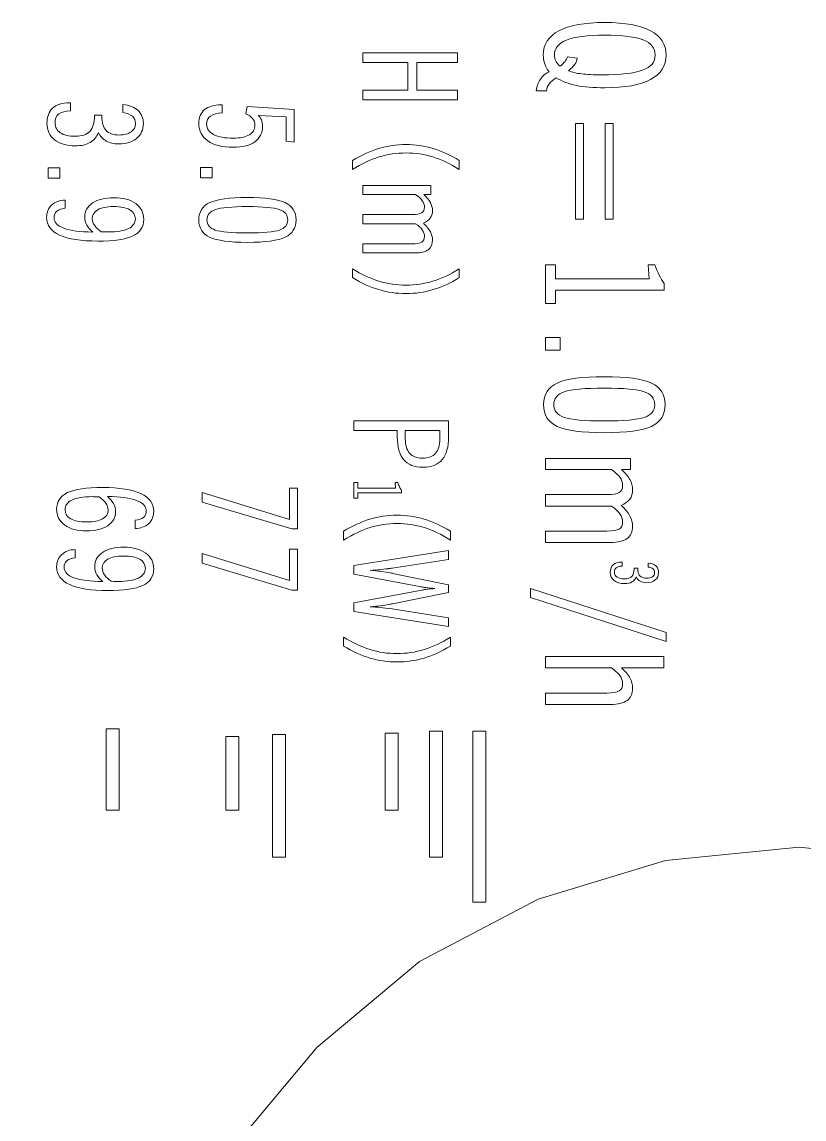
# Model space of a CAD drawing. Header units: millimetres. Extents: x 206 to 1899, y -454 to 296.
# Drawn here: x 627.106 to 627.966, y -390.034 to -388.828 of the extents above; entities that cross this region are included whole.
import ezdxf

# ---------------------------------------------------------------- set-up
doc = ezdxf.new("R2010")
doc.units = ezdxf.units.MM
doc.layers.add('细实线', color=7, linetype='Continuous', lineweight=15)

msp = doc.modelspace()

# ---------------------------------------------------------------- linework, layer by layer
at = {"layer": '细实线', "linetype": 'Continuous', "lineweight": 9}
for p, q in [((627.4806, -388.8617), (627.4806, -388.8724)), ((627.5846, -388.8617), (627.4806, -388.8617)), ((627.5846, -388.8724), (627.5846, -388.8617)), ((627.4806, -388.8724), (627.53, -388.8724)), ((627.53, -388.8724), (627.53, -388.9026)), ((627.54, -388.9026), (627.54, -388.8724)), ((627.54, -388.8724), (627.5846, -388.8724)), ((627.7055, -388.8659), (627.7161, -388.8676)), ((627.4806, -388.9026), (627.4806, -388.9132)), ((627.53, -388.9026), (627.4806, -388.9026)), ((627.5846, -388.9026), (627.54, -388.9026)), ((627.5846, -388.9132), (627.5846, -388.9026)), ((627.671, -388.9034), (627.6825, -388.9034)), ((627.1592, -388.9166), (627.1579, -388.9166)), ((627.1592, -388.9255), (627.1592, -388.9166)), ((627.2166, -388.9186), (627.2166, -388.9273)), ((627.3258, -388.9188), (627.3245, -388.9188)), ((627.3258, -388.9277), (627.3258, -388.9188)), ((627.3518, -388.9286), (627.3533, -388.9207)), ((627.3533, -388.9207), (627.4052, -388.9241)), ((627.4052, -388.9599), (627.4052, -388.9241)), ((627.4806, -388.9132), (627.5846, -388.9132)), ((627.1854, -388.9301), (627.1854, -388.9311)), ((627.1936, -388.9301), (627.1854, -388.9301)), ((627.1936, -388.9315), (627.1936, -388.9301)), ((627.3961, -388.932), (627.3656, -388.9304)), ((627.3961, -388.932), (627.3961, -388.9592)), ((627.7143, -388.9393), (627.7143, -389.0445)), ((627.723, -388.9393), (627.7143, -388.9393)), ((627.723, -389.0445), (627.723, -388.9393)), ((627.7471, -388.9393), (627.7471, -389.0445)), ((627.7557, -388.9393), (627.7471, -388.9393)), ((627.7557, -389.0445), (627.7557, -388.9393)), ((627.3961, -388.9589), (627.4052, -388.9599)), ((627.4692, -388.9801), (627.4692, -388.9898)), ((627.5866, -388.9898), (627.5866, -388.9801)), ((627.1346, -388.9881), (627.1346, -388.9994)), ((627.1474, -388.9881), (627.1346, -388.9881)), ((627.1474, -388.9994), (627.1474, -388.9881)), ((627.3019, -388.9877), (627.3019, -388.9991)), ((627.3147, -388.9877), (627.3019, -388.9877)), ((627.3147, -388.9991), (627.3147, -388.9877)), ((627.1346, -388.9994), (627.1474, -388.9994)), ((627.3019, -388.9991), (627.3147, -388.9991)), ((627.4806, -389.0076), (627.4806, -389.0175)), ((627.5552, -389.0076), (627.4806, -389.0076)), ((627.5552, -389.0175), (627.5552, -389.0076)), ((627.4806, -389.0175), (627.5385, -389.0175)), ((627.5474, -389.0175), (627.5552, -389.0175)), ((627.1533, -389.0325), (627.1533, -389.0235)), ((627.4806, -389.0395), (627.4806, -389.0495)), ((627.5345, -389.0395), (627.4806, -389.0395)), ((627.7143, -389.0445), (627.723, -389.0445)), ((627.7471, -389.0445), (627.7557, -389.0445)), ((627.4806, -389.0495), (627.5385, -389.0495)), ((627.4806, -389.0716), (627.4806, -389.0816)), ((627.5345, -389.0716), (627.4806, -389.0716)), ((627.4806, -389.0816), (627.5378, -389.0816)), ((627.4692, -389.099), (627.4692, -389.1088)), ((627.5866, -389.1088), (627.5866, -389.099)), ((627.6814, -389.0946), (627.6814, -389.1372)), ((627.6922, -389.0946), (627.6814, -389.0946)), ((627.6922, -389.11), (627.6922, -389.0946)), ((627.7943, -389.0946), (627.7953, -389.11)), ((627.8017, -389.0946), (627.7943, -389.0946)), ((627.7953, -389.11), (627.6922, -389.11)), ((627.8118, -389.1224), (627.8118, -389.1152)), ((627.6922, -389.1372), (627.6922, -389.1224)), ((627.6922, -389.1224), (627.8118, -389.1224)), ((627.6814, -389.1372), (627.6922, -389.1372)), ((627.6814, -389.1745), (627.6814, -389.1887)), ((627.6974, -389.1745), (627.6814, -389.1745)), ((627.6974, -389.1887), (627.6974, -389.1745)), ((627.6814, -389.1887), (627.6974, -389.1887)), ((627.4708, -389.2663), (627.4708, -389.277)), ((627.5748, -389.2663), (627.4708, -389.2663)), ((627.5748, -389.2837), (627.5748, -389.2663)), ((627.4708, -389.277), (627.5184, -389.277)), ((627.5184, -389.277), (627.5184, -389.2837)), ((627.5272, -389.286), (627.5272, -389.277)), ((627.5272, -389.277), (627.5652, -389.277)), ((627.5652, -389.277), (627.5652, -389.286)), ((627.6814, -389.3075), (627.6814, -389.3199)), ((627.7747, -389.3075), (627.6814, -389.3075)), ((627.7747, -389.3199), (627.7747, -389.3075)), ((627.6814, -389.3199), (627.7538, -389.3199)), ((627.765, -389.3199), (627.7747, -389.3199)), ((627.4708, -389.3342), (627.4708, -389.3512)), ((627.4751, -389.3342), (627.4708, -389.3342)), ((627.4751, -389.3404), (627.4751, -389.3342)), ((627.516, -389.3342), (627.5164, -389.3404)), ((627.5189, -389.3342), (627.516, -389.3342)), ((627.3038, -389.3451), (627.3038, -389.3555)), ((627.3038, -389.3451), (627.3999, -389.3746)), ((627.3999, -389.3402), (627.3999, -389.3746)), ((627.4088, -389.3402), (627.3999, -389.3402)), ((627.4088, -389.3851), (627.4088, -389.3402)), ((627.5164, -389.3404), (627.4751, -389.3404)), ((627.4751, -389.3512), (627.4751, -389.3453)), ((627.4751, -389.3453), (627.5229, -389.3453)), ((627.5229, -389.3453), (627.5229, -389.3425)), ((627.4024, -389.3851), (627.3038, -389.3555)), ((627.4708, -389.3512), (627.4751, -389.3512)), ((627.6814, -389.3474), (627.6814, -389.36)), ((627.7488, -389.3474), (627.6814, -389.3474)), ((627.6814, -389.36), (627.7538, -389.36)), ((627.2302, -389.3756), (627.2302, -389.3847)), ((627.4024, -389.3851), (627.4088, -389.3851)), ((627.4594, -389.3876), (627.4594, -389.3973)), ((627.5768, -389.3973), (627.5768, -389.3876)), ((627.6814, -389.3875), (627.6814, -389.4)), ((627.7488, -389.3875), (627.6814, -389.3875)), ((627.6814, -389.4), (627.7529, -389.4)), ((627.1643, -389.4168), (627.1643, -389.4078)), ((627.3038, -389.4122), (627.3038, -389.4226)), ((627.3038, -389.4122), (627.3999, -389.4418)), ((627.3999, -389.4074), (627.3999, -389.4418)), ((627.4088, -389.4074), (627.3999, -389.4074)), ((627.4088, -389.4523), (627.4088, -389.4074)), ((627.4708, -389.4252), (627.5748, -389.4089)), ((627.5748, -389.4186), (627.5129, -389.4281)), ((627.5748, -389.4186), (627.5748, -389.4089)), ((627.4024, -389.4523), (627.3038, -389.4226)), ((627.4708, -389.4252), (627.4708, -389.4348)), ((627.7656, -389.4216), (627.765, -389.4216)), ((627.7656, -389.426), (627.7656, -389.4216)), ((627.7828, -389.4283), (627.7787, -389.4283)), ((627.7828, -389.4291), (627.7828, -389.4283)), ((627.7943, -389.4226), (627.7943, -389.427)), ((627.5427, -389.4484), (627.4708, -389.4348)), ((627.5132, -389.4339), (627.5748, -389.4464)), ((627.4024, -389.4523), (627.4088, -389.4523)), ((627.4708, -389.4665), (627.5455, -389.4523)), ((627.5748, -389.4549), (627.5132, -389.4674)), ((627.5748, -389.4549), (627.5748, -389.4464)), ((627.6647, -389.4504), (627.6647, -389.4603)), ((627.6647, -389.4504), (627.8139, -389.499)), ((627.4708, -389.4665), (627.4708, -389.476)), ((627.8139, -389.509), (627.6647, -389.4603)), ((627.5748, -389.4924), (627.4708, -389.476)), ((627.5129, -389.4731), (627.5748, -389.4827)), ((627.5748, -389.4924), (627.5748, -389.4827)), ((627.8139, -389.509), (627.8139, -389.499)), ((627.4594, -389.504), (627.4594, -389.5138)), ((627.5768, -389.5138), (627.5768, -389.504)), ((627.6814, -389.5255), (627.6814, -389.5379)), ((627.8114, -389.5255), (627.6814, -389.5255)), ((627.8114, -389.5379), (627.8114, -389.5255)), ((627.6814, -389.5379), (627.7538, -389.5379)), ((627.765, -389.5379), (627.8114, -389.5379)), ((627.6814, -389.5656), (627.6814, -389.578)), ((627.7488, -389.5656), (627.6814, -389.5656)), ((627.6814, -389.578), (627.7529, -389.578)), ((627.1984, -389.605), (627.1984, -389.6944)), ((627.2127, -389.605), (627.1984, -389.605)), ((627.2127, -389.6944), (627.2127, -389.605)), ((627.3812, -389.6111), (627.3812, -389.7459)), ((627.3955, -389.6111), (627.3812, -389.6111)), ((627.3955, -389.7459), (627.3955, -389.6111)), ((627.505, -389.6095), (627.505, -389.6944)), ((627.5194, -389.6095), (627.505, -389.6095)), ((627.5194, -389.6944), (627.5194, -389.6095)), ((627.5537, -389.6076), (627.5537, -389.7459)), ((627.568, -389.6076), (627.5537, -389.6076)), ((627.568, -389.7459), (627.568, -389.6076)), ((627.6014, -389.6076), (627.6014, -389.7955)), ((627.6157, -389.6076), (627.6014, -389.6076)), ((627.6157, -389.7955), (627.6157, -389.6076)), ((627.3299, -389.6134), (627.3299, -389.6944)), ((627.3442, -389.6134), (627.3299, -389.6134)), ((627.3442, -389.6944), (627.3442, -389.6134)), ((627.1984, -389.6944), (627.2127, -389.6944)), ((627.3299, -389.6944), (627.3442, -389.6944)), ((627.505, -389.6944), (627.5194, -389.6944)), ((627.9602, -389.7351), (627.8134, -389.7498)), ((628.1053, -389.7498), (627.9602, -389.7351)), ((627.3812, -389.7459), (627.3955, -389.7459)), ((627.5537, -389.7459), (627.568, -389.7459)), ((627.8134, -389.7498), (627.6731, -389.7922)), ((627.6731, -389.7922), (627.5427, -389.8607)), ((627.6014, -389.7955), (627.6157, -389.7955)), ((627.5427, -389.8607), (627.4301, -389.9552)), ((627.4301, -389.9552), (627.3356, -390.0678))]:
    msp.add_line(p, q, dxfattribs=at)
msp.add_circle((627.9602, -390.4746), 2.2138, dxfattribs=at)
for centre, radius, start, end in [((627.9602, -390.4746), 2.5816, 132.7355, 47.2645), ((627.9602, -390.4746), 2.3942, 132.7355, 47.2645), ((627.4746, -389.6218), 0.1918, 82.1601, 85.7994), ((627.4522, -389.0234), 0.4092, 277.8742, 278.5393), ((627.4697, -389.6612), 0.2315, 79.4909, 82.2945), ((627.4623, -389.7028), 0.2737, 79.2861, 79.5568), ((627.5639, -389.5465), 0.096, 99.7568, 101.0846), ((627.5618, -389.5341), 0.0834, 96.6785, 99.7814), ((627.6242, -388.8293), 0.6247, 263.1505, 264.0516), ((627.5656, -389.5677), 0.1172, 92.9712, 96.5857), ((627.4766, -389.2951), 0.176, 273.9313, 277.8958), ((627.4645, -389.2241), 0.2481, 280.3414, 281.33)]:
    msp.add_arc(centre, radius, start, end, dxfattribs=at)
for points in [[(627.6789, -388.8641), (627.6789, -388.8523), (627.6847, -388.8434), (627.6961, -388.8373)], [(627.6961, -388.8373), (627.7075, -388.8313), (627.7243, -388.8283), (627.7465, -388.8283)], [(627.7465, -388.8283), (627.7688, -388.8283), (627.7855, -388.8313), (627.7969, -388.8373)], [(627.7969, -388.8373), (627.8083, -388.8434), (627.8139, -388.8523), (627.8139, -388.8641)], [(627.7045, -388.8476), (627.6956, -388.851), (627.6912, -388.8565), (627.6912, -388.8641)], [(627.7465, -388.8423), (627.7274, -388.8423), (627.7134, -388.844), (627.7045, -388.8476)], [(627.7889, -388.8474), (627.7803, -388.844), (627.7661, -388.8423), (627.7465, -388.8423)], [(627.8019, -388.8641), (627.8019, -388.8564), (627.7976, -388.8508), (627.7889, -388.8474)], [(627.6805, -388.8737), (627.6794, -388.8706), (627.6789, -388.8674), (627.6789, -388.8641)], [(627.6912, -388.8641), (627.6912, -388.8663), (627.6917, -388.8684), (627.6926, -388.8704)], [(627.7881, -388.8807), (627.7973, -388.8772), (627.8019, -388.8717), (627.8019, -388.8641)], [(627.8139, -388.8641), (627.8139, -388.8759), (627.8082, -388.8849), (627.7969, -388.8909)], [(627.6852, -388.8824), (627.6831, -388.8796), (627.6815, -388.8767), (627.6805, -388.8737)], [(627.6926, -388.8704), (627.6936, -388.8725), (627.6951, -388.8745), (627.697, -388.8763)], [(627.697, -388.8763), (627.6995, -388.8746), (627.7014, -388.8728), (627.7028, -388.8711)], [(627.7028, -388.8711), (627.7042, -388.8694), (627.7051, -388.8677), (627.7055, -388.8659)], [(627.7135, -388.8742), (627.7121, -388.8764), (627.7098, -388.8787), (627.7068, -388.8813)], [(627.7161, -388.8676), (627.7159, -388.8699), (627.715, -388.8721), (627.7135, -388.8742)], [(627.6757, -388.8906), (627.6781, -388.8872), (627.6812, -388.8844), (627.6852, -388.8824)], [(627.7068, -388.8813), (627.7106, -388.8829), (627.7154, -388.8841), (627.7211, -388.8848)], [(627.7211, -388.8848), (627.7269, -388.8854), (627.7341, -388.8858), (627.7429, -388.8858)], [(627.7429, -388.8858), (627.7639, -388.8858), (627.7789, -388.8841), (627.7881, -388.8807)], [(627.671, -388.9034), (627.6718, -388.8983), (627.6734, -388.8941), (627.6757, -388.8906)], [(627.6853, -388.8957), (627.6836, -388.8981), (627.6827, -388.9006), (627.6825, -388.9034)], [(627.6931, -388.8892), (627.6897, -388.8912), (627.6871, -388.8934), (627.6853, -388.8957)], [(627.7153, -388.8975), (627.7071, -388.8958), (627.6997, -388.893), (627.6931, -388.8892)], [(627.7465, -388.9), (627.7339, -388.9), (627.7235, -388.8992), (627.7153, -388.8975)], [(627.7969, -388.8909), (627.7855, -388.897), (627.7687, -388.9), (627.7465, -388.9)], [(627.1332, -388.9392), (627.1332, -388.9319), (627.1353, -388.9263), (627.1395, -388.9224)], [(627.1395, -388.9224), (627.1437, -388.9185), (627.1499, -388.9166), (627.1579, -388.9166)], [(627.2166, -388.9186), (627.2237, -388.919), (627.2293, -388.9211), (627.2333, -388.9248)], [(627.3002, -388.9392), (627.3002, -388.9328), (627.3023, -388.9278), (627.3066, -388.9241)], [(627.3066, -388.9241), (627.3109, -388.9206), (627.3169, -388.9188), (627.3245, -388.9188)], [(627.1463, -388.9288), (627.1435, -388.931), (627.1421, -388.9343), (627.1421, -388.9388)], [(627.1592, -388.9255), (627.1535, -388.9255), (627.1492, -388.9266), (627.1463, -388.9288)], [(627.1803, -388.948), (627.1837, -388.9444), (627.1854, -388.9388), (627.1854, -388.9311)], [(627.1936, -388.9315), (627.1936, -388.9384), (627.1952, -388.9435), (627.1983, -388.9469)], [(627.2271, -388.9314), (627.2247, -388.9294), (627.2212, -388.928), (627.2166, -388.9273)], [(627.2305, -388.9398), (627.2305, -388.9362), (627.2294, -388.9335), (627.2271, -388.9314)], [(627.2333, -388.9248), (627.2372, -388.9285), (627.2392, -388.9334), (627.2392, -388.9395)], [(627.3132, -388.9311), (627.3103, -388.9332), (627.3088, -388.9363), (627.3088, -388.9402)], [(627.3258, -388.9277), (627.3203, -388.9278), (627.3161, -388.9289), (627.3132, -388.9311)], [(627.3593, -388.9338), (627.3576, -388.9316), (627.3551, -388.9299), (627.3518, -388.9286)], [(627.3619, -388.9412), (627.3619, -388.9384), (627.3611, -388.9359), (627.3593, -388.9338)], [(627.3656, -388.9304), (627.3672, -388.9319), (627.3684, -388.9335), (627.3691, -388.9354)], [(627.3691, -388.9354), (627.3699, -388.9372), (627.3702, -388.9395), (627.3702, -388.942)], [(627.1416, -388.9572), (627.136, -388.9528), (627.1332, -388.9468), (627.1332, -388.9392)], [(627.1421, -388.9388), (627.1421, -388.9435), (627.144, -388.947), (627.1479, -388.9496)], [(627.1644, -388.9534), (627.1717, -388.9534), (627.177, -388.9516), (627.1803, -388.948)], [(627.1983, -388.9469), (627.2015, -388.9502), (627.2062, -388.952), (627.2126, -388.952)], [(627.2257, -388.9486), (627.2289, -388.9464), (627.2305, -388.9434), (627.2305, -388.9398)], [(627.2392, -388.9395), (627.2392, -388.9463), (627.2367, -388.9517), (627.2318, -388.9557)], [(627.3101, -388.9585), (627.3035, -388.9539), (627.3002, -388.9475), (627.3002, -388.9392)], [(627.3088, -388.9402), (627.3088, -388.945), (627.3114, -388.9488), (627.3165, -388.9514)], [(627.3558, -388.9518), (627.3599, -388.9493), (627.3619, -388.9458), (627.3619, -388.9412)], [(627.3702, -388.942), (627.3702, -388.9496), (627.3675, -388.9554), (627.3619, -388.9594)], [(627.1644, -388.9639), (627.1548, -388.9639), (627.1472, -388.9616), (627.1416, -388.9572)], [(627.1479, -388.9496), (627.1518, -388.9521), (627.1573, -388.9534), (627.1644, -388.9534)], [(627.1807, -388.9602), (627.1765, -388.9627), (627.1711, -388.9639), (627.1644, -388.9639)], [(627.1898, -388.9491), (627.188, -388.954), (627.185, -388.9577), (627.1807, -388.9602)], [(627.1985, -388.9586), (627.1948, -388.9566), (627.1919, -388.9534), (627.1898, -388.9491)], [(627.2123, -388.9617), (627.2067, -388.9617), (627.2021, -388.9607), (627.1985, -388.9586)], [(627.2318, -388.9557), (627.2269, -388.9597), (627.2204, -388.9617), (627.2123, -388.9617)], [(627.2126, -388.952), (627.2181, -388.952), (627.2225, -388.9508), (627.2257, -388.9486)], [(627.338, -388.9654), (627.326, -388.9654), (627.3168, -388.9631), (627.3101, -388.9585)], [(627.3165, -388.9514), (627.3216, -388.9541), (627.3288, -388.9555), (627.338, -388.9555)], [(627.338, -388.9555), (627.3457, -388.9555), (627.3517, -388.9542), (627.3558, -388.9518)], [(627.3619, -388.9594), (627.3564, -388.9634), (627.3484, -388.9654), (627.338, -388.9654)], [(627.4692, -388.9801), (627.4788, -388.9741), (627.4884, -388.9697), (627.498, -388.9668)], [(627.498, -388.9668), (627.5076, -388.964), (627.5176, -388.9625), (627.5279, -388.9625)], [(627.5279, -388.9717), (627.5176, -388.9717), (627.5077, -388.9732), (627.4982, -388.9761)], [(627.5279, -388.9625), (627.5383, -388.9625), (627.5482, -388.964), (627.5578, -388.9668)], [(627.5576, -388.9761), (627.5482, -388.9732), (627.5383, -388.9717), (627.5279, -388.9717)], [(627.5578, -388.9668), (627.5674, -388.9697), (627.577, -388.9741), (627.5866, -388.9801)], [(627.4982, -388.9761), (627.4887, -388.979), (627.4791, -388.9836), (627.4692, -388.9898)], [(627.5866, -388.9898), (627.5768, -388.9836), (627.5671, -388.979), (627.5576, -388.9761)], [(627.1834, -389.0267), (627.1891, -389.0228), (627.1968, -389.0209), (627.2067, -389.0209)], [(627.2067, -389.0209), (627.2168, -389.0209), (627.2249, -389.023), (627.2308, -389.0273)], [(627.3122, -389.0263), (627.3201, -389.0225), (627.3339, -389.0207), (627.3536, -389.0207)], [(627.3536, -389.0207), (627.3733, -389.0207), (627.3872, -389.0226), (627.3951, -389.0263)], [(627.5459, -389.0242), (627.5442, -389.0219), (627.5418, -389.0197), (627.5385, -389.0175)], [(627.5474, -389.0175), (627.5508, -389.0205), (627.5532, -389.0234), (627.5548, -389.0262)], [(627.1329, -389.0426), (627.1329, -389.037), (627.1347, -389.0325), (627.1385, -389.0289)], [(627.1385, -389.0289), (627.1422, -389.0254), (627.1472, -389.0236), (627.1533, -389.0235)], [(627.1533, -389.0325), (627.1492, -389.033), (627.1462, -389.034), (627.1441, -389.0358)], [(627.1747, -389.0422), (627.1747, -389.0357), (627.1776, -389.0306), (627.1834, -389.0267)], [(627.2064, -389.0307), (627.1988, -389.0307), (627.193, -389.0318), (627.1891, -389.0341)], [(627.2242, -389.0341), (627.2201, -389.0318), (627.2141, -389.0307), (627.2064, -389.0307)], [(627.2308, -389.0273), (627.2367, -389.0316), (627.2396, -389.0374), (627.2396, -389.0448)], [(627.3002, -389.0453), (627.3002, -389.0364), (627.3042, -389.03), (627.3122, -389.0263)], [(627.3536, -389.0307), (627.3363, -389.0307), (627.3246, -389.0318), (627.3184, -389.034)], [(627.3887, -389.034), (627.3826, -389.0318), (627.3709, -389.0307), (627.3536, -389.0307)], [(627.3951, -389.0263), (627.4031, -389.0301), (627.4071, -389.0364), (627.4071, -389.0453)], [(627.5453, -389.0376), (627.5473, -389.0364), (627.5483, -389.0343), (627.5483, -389.0313)], [(627.5483, -389.0313), (627.5483, -389.0289), (627.5475, -389.0265), (627.5459, -389.0242)], [(627.5548, -389.0262), (627.5563, -389.029), (627.5571, -389.032), (627.5571, -389.0352)], [(627.1472, -389.062), (627.1376, -389.0576), (627.1329, -389.0511), (627.1329, -389.0426)], [(627.1441, -389.0358), (627.1421, -389.0375), (627.1411, -389.0399), (627.1411, -389.0429)], [(627.1411, -389.0429), (627.1411, -389.048), (627.1447, -389.0519), (627.1519, -389.0545)], [(627.1771, -389.0511), (627.1755, -389.0482), (627.1747, -389.0452), (627.1747, -389.0422)], [(627.1891, -389.0341), (627.1851, -389.0363), (627.1831, -389.0396), (627.1831, -389.0439)], [(627.1831, -389.0439), (627.1831, -389.0465), (627.1839, -389.049), (627.1857, -389.0515)], [(627.2228, -389.0549), (627.2279, -389.0524), (627.2304, -389.0488), (627.2304, -389.0441)], [(627.2304, -389.0441), (627.2304, -389.0398), (627.2283, -389.0365), (627.2242, -389.0341)], [(627.2396, -389.0448), (627.2396, -389.0531), (627.2356, -389.0592), (627.2277, -389.063)], [(627.3184, -389.034), (627.3122, -389.0361), (627.3091, -389.0399), (627.3091, -389.0453)], [(627.398, -389.0453), (627.398, -389.0399), (627.3949, -389.0361), (627.3887, -389.034)], [(627.5345, -389.0395), (627.5397, -389.0395), (627.5434, -389.0389), (627.5453, -389.0376)], [(627.5547, -389.0434), (627.5531, -389.0456), (627.5505, -389.0475), (627.5471, -389.049)], [(627.5571, -389.0352), (627.5571, -389.0384), (627.5563, -389.0411), (627.5547, -389.0434)], [(627.1519, -389.0545), (627.1591, -389.0571), (627.1697, -389.0586), (627.1838, -389.0587)], [(627.1838, -389.0587), (627.1809, -389.0566), (627.1787, -389.054), (627.1771, -389.0511)], [(627.2008, -389.0586), (627.2104, -389.0586), (627.2178, -389.0573), (627.2228, -389.0549)], [(627.3121, -389.0643), (627.3042, -389.0606), (627.3002, -389.0542), (627.3002, -389.0453)], [(627.3091, -389.0453), (627.3091, -389.0506), (627.3122, -389.0544), (627.3183, -389.0565)], [(627.3183, -389.0565), (627.3244, -389.0586), (627.3362, -389.0596), (627.3536, -389.0596)], [(627.3536, -389.0596), (627.371, -389.0596), (627.3827, -389.0586), (627.3889, -389.0565)], [(627.3889, -389.0565), (627.395, -389.0544), (627.398, -389.0506), (627.398, -389.0453)], [(627.4071, -389.0453), (627.4071, -389.0542), (627.4031, -389.0606), (627.3951, -389.0643)], [(627.5459, -389.0563), (627.5442, -389.054), (627.5418, -389.0517), (627.5385, -389.0495)], [(627.5483, -389.0634), (627.5483, -389.061), (627.5475, -389.0586), (627.5459, -389.0563)], [(627.5471, -389.049), (627.5507, -389.0524), (627.5532, -389.0555), (627.5548, -389.0584)], [(627.1891, -389.0686), (627.1707, -389.0686), (627.1568, -389.0664), (627.1472, -389.062)], [(627.2277, -389.063), (627.2197, -389.0667), (627.2069, -389.0686), (627.1891, -389.0686)], [(627.3536, -389.07), (627.3339, -389.07), (627.32, -389.0681), (627.3121, -389.0643)], [(627.3951, -389.0643), (627.3872, -389.0681), (627.3733, -389.07), (627.3536, -389.07)], [(627.5453, -389.0697), (627.5473, -389.0685), (627.5483, -389.0664), (627.5483, -389.0634)], [(627.5571, -389.0672), (627.5571, -389.0721), (627.5555, -389.0757), (627.5523, -389.0781)], [(627.5548, -389.0584), (627.5563, -389.0612), (627.5571, -389.0641), (627.5571, -389.0672)], [(627.5345, -389.0716), (627.5397, -389.0716), (627.5434, -389.071), (627.5453, -389.0697)], [(627.5523, -389.0781), (627.5492, -389.0805), (627.5443, -389.0816), (627.5378, -389.0816)], [(627.4692, -389.099), (627.4791, -389.1052), (627.4887, -389.1098), (627.4982, -389.1127)], [(627.5576, -389.1127), (627.5671, -389.1098), (627.5768, -389.1052), (627.5866, -389.099)], [(627.8017, -389.0946), (627.8031, -389.0989), (627.8046, -389.1027), (627.8063, -389.1061)], [(627.498, -389.122), (627.4884, -389.1191), (627.4788, -389.1147), (627.4692, -389.1088)], [(627.4982, -389.1127), (627.5077, -389.1156), (627.5176, -389.1171), (627.5279, -389.1171)], [(627.5279, -389.1171), (627.5383, -389.1171), (627.5482, -389.1156), (627.5576, -389.1127)], [(627.5866, -389.1088), (627.577, -389.1147), (627.5674, -389.1191), (627.5578, -389.122)], [(627.8063, -389.1061), (627.808, -389.1095), (627.8098, -389.1125), (627.8118, -389.1152)], [(627.5279, -389.1263), (627.5176, -389.1263), (627.5076, -389.1249), (627.498, -389.122)], [(627.5578, -389.122), (627.5482, -389.1249), (627.5383, -389.1263), (627.5279, -389.1263)], [(627.6793, -389.2484), (627.6793, -389.2373), (627.6842, -389.2294), (627.6942, -389.2247)], [(627.6942, -389.2247), (627.7042, -389.22), (627.7214, -389.2177), (627.746, -389.2177)], [(627.746, -389.2177), (627.7707, -389.2177), (627.788, -389.2201), (627.7979, -389.2248)], [(627.7979, -389.2248), (627.8079, -389.2295), (627.8128, -389.2374), (627.8128, -389.2484)], [(627.702, -389.2343), (627.6943, -389.237), (627.6904, -389.2417), (627.6904, -389.2484)], [(627.746, -389.2303), (627.7244, -389.2303), (627.7097, -389.2316), (627.702, -389.2343)], [(627.7899, -389.2343), (627.7822, -389.2316), (627.7676, -389.2303), (627.746, -389.2303)], [(627.8015, -389.2484), (627.8015, -389.2417), (627.7976, -389.237), (627.7899, -389.2343)], [(627.6941, -389.2723), (627.6842, -389.2676), (627.6793, -389.2596), (627.6793, -389.2484)], [(627.6904, -389.2484), (627.6904, -389.2551), (627.6942, -389.2598), (627.7019, -389.2624)], [(627.7901, -389.2624), (627.7977, -389.2598), (627.8015, -389.2551), (627.8015, -389.2484)], [(627.8128, -389.2484), (627.8128, -389.2596), (627.8079, -389.2676), (627.7979, -389.2723)], [(627.746, -389.2793), (627.7214, -389.2793), (627.7041, -389.277), (627.6941, -389.2723)], [(627.7019, -389.2624), (627.7095, -389.2651), (627.7242, -389.2664), (627.746, -389.2664)], [(627.746, -389.2664), (627.7677, -389.2664), (627.7824, -389.2651), (627.7901, -389.2624)], [(627.7979, -389.2723), (627.788, -389.277), (627.7707, -389.2793), (627.746, -389.2793)], [(627.5254, -389.3089), (627.5207, -389.3034), (627.5184, -389.295), (627.5184, -389.2837)], [(627.5272, -389.286), (627.5272, -389.293), (627.5288, -389.2983), (627.5319, -389.3018)], [(627.5604, -389.3019), (627.5636, -389.2983), (627.5652, -389.2931), (627.5652, -389.286)], [(627.5748, -389.2837), (627.5748, -389.295), (627.5724, -389.3034), (627.5678, -389.3089)], [(627.5466, -389.3173), (627.5371, -389.3173), (627.5301, -389.3145), (627.5254, -389.3089)], [(627.5319, -389.3018), (627.5351, -389.3054), (627.5398, -389.3072), (627.546, -389.3072)], [(627.546, -389.3072), (627.5525, -389.3072), (627.5573, -389.3054), (627.5604, -389.3019)], [(627.5678, -389.3089), (627.5631, -389.3145), (627.556, -389.3173), (627.5466, -389.3173)], [(627.763, -389.3283), (627.761, -389.3254), (627.7579, -389.3226), (627.7538, -389.3199)], [(627.765, -389.3199), (627.7692, -389.3236), (627.7722, -389.3273), (627.7742, -389.3308)], [(627.5189, -389.3342), (627.5195, -389.3359), (627.5201, -389.3374), (627.5208, -389.3388)], [(627.7661, -389.3371), (627.7661, -389.3341), (627.7651, -389.3311), (627.763, -389.3283)], [(627.7742, -389.3308), (627.7761, -389.3343), (627.7771, -389.338), (627.7771, -389.342)], [(627.1439, -389.3633), (627.1439, -389.355), (627.1479, -389.349), (627.1558, -389.3452)], [(627.1558, -389.3452), (627.1638, -389.3415), (627.1766, -389.3396), (627.1944, -389.3396)], [(627.1944, -389.3396), (627.2128, -389.3396), (627.2268, -389.3417), (627.2363, -389.3461)], [(627.2363, -389.3461), (627.2458, -389.3506), (627.2506, -389.357), (627.2506, -389.3655)], [(627.5208, -389.3388), (627.5214, -389.3402), (627.5221, -389.3414), (627.5229, -389.3425)], [(627.7488, -389.3474), (627.7554, -389.3474), (627.7599, -389.3466), (627.7624, -389.3451)], [(627.7624, -389.3451), (627.7649, -389.3435), (627.7661, -389.3409), (627.7661, -389.3371)], [(627.7771, -389.342), (627.7771, -389.346), (627.7761, -389.3495), (627.774, -389.3522)], [(627.1607, -389.3533), (627.1556, -389.3558), (627.1531, -389.3594), (627.1531, -389.3642)], [(627.1827, -389.3496), (627.1731, -389.3496), (627.1657, -389.3509), (627.1607, -389.3533)], [(627.1978, -389.3566), (627.1962, -389.3542), (627.1937, -389.3519), (627.1906, -389.3499)], [(627.2004, -389.3642), (627.2004, -389.3616), (627.1995, -389.3591), (627.1978, -389.3566)], [(627.1998, -389.3495), (627.2026, -389.3517), (627.2048, -389.3542), (627.2064, -389.3571)], [(627.2316, -389.3537), (627.2244, -389.351), (627.2138, -389.3496), (627.1998, -389.3495)], [(627.2064, -389.3571), (627.208, -389.3599), (627.2087, -389.3628), (627.2087, -389.3659)], [(627.2424, -389.3653), (627.2424, -389.3603), (627.2388, -389.3564), (627.2316, -389.3537)], [(627.774, -389.3522), (627.772, -389.355), (627.7689, -389.3574), (627.7646, -389.3592)], [(627.1527, -389.3808), (627.1468, -389.3765), (627.1439, -389.3706), (627.1439, -389.3633)], [(627.1531, -389.3642), (627.1531, -389.3684), (627.1552, -389.3716), (627.1593, -389.3739)], [(627.1944, -389.374), (627.1984, -389.3717), (627.2004, -389.3685), (627.2004, -389.3642)], [(627.2087, -389.3659), (627.2087, -389.3724), (627.2059, -389.3776), (627.2001, -389.3815)], [(627.2394, -389.3724), (627.2414, -389.3707), (627.2424, -389.3684), (627.2424, -389.3653)], [(627.2506, -389.3655), (627.2506, -389.3711), (627.2487, -389.3757), (627.2449, -389.3793)], [(627.4882, -389.3743), (627.4979, -389.3714), (627.5078, -389.37), (627.5182, -389.37)], [(627.5182, -389.37), (627.5285, -389.37), (627.5385, -389.3714), (627.5481, -389.3743)], [(627.763, -389.3684), (627.761, -389.3654), (627.7579, -389.3627), (627.7538, -389.36)], [(627.7661, -389.3773), (627.7661, -389.3742), (627.7651, -389.3713), (627.763, -389.3684)], [(627.7646, -389.3592), (627.7691, -389.3635), (627.7722, -389.3674), (627.7742, -389.371)], [(627.1768, -389.3873), (627.1667, -389.3873), (627.1587, -389.3852), (627.1527, -389.3808)], [(627.1593, -389.3739), (627.1635, -389.3762), (627.1694, -389.3774), (627.1772, -389.3774)], [(627.2001, -389.3815), (627.1944, -389.3854), (627.1866, -389.3873), (627.1768, -389.3873)], [(627.1772, -389.3774), (627.1847, -389.3774), (627.1904, -389.3763), (627.1944, -389.374)], [(627.2302, -389.3756), (627.2343, -389.3752), (627.2374, -389.3741), (627.2394, -389.3724)], [(627.2449, -389.3793), (627.2412, -389.3828), (627.2363, -389.3847), (627.2302, -389.3847)], [(627.4594, -389.3876), (627.469, -389.3816), (627.4787, -389.3772), (627.4882, -389.3743)], [(627.5182, -389.3792), (627.5078, -389.3792), (627.4979, -389.3807), (627.4885, -389.3836)], [(627.5479, -389.3836), (627.5384, -389.3807), (627.5285, -389.3792), (627.5182, -389.3792)], [(627.5481, -389.3743), (627.5577, -389.3772), (627.5673, -389.3816), (627.5768, -389.3876)], [(627.7624, -389.3852), (627.7649, -389.3837), (627.7661, -389.381), (627.7661, -389.3773)], [(627.7771, -389.3821), (627.7771, -389.3882), (627.7751, -389.3927), (627.7711, -389.3956)], [(627.7742, -389.371), (627.7761, -389.3745), (627.7771, -389.3782), (627.7771, -389.3821)], [(627.4885, -389.3836), (627.479, -389.3865), (627.4693, -389.3911), (627.4594, -389.3973)], [(627.5768, -389.3973), (627.567, -389.3911), (627.5573, -389.3865), (627.5479, -389.3836)], [(627.7488, -389.3875), (627.7554, -389.3875), (627.7599, -389.3867), (627.7624, -389.3852)], [(627.1943, -389.411), (627.2001, -389.4071), (627.2078, -389.4052), (627.2177, -389.4052)], [(627.2177, -389.4052), (627.2278, -389.4052), (627.2359, -389.4073), (627.2418, -389.4116)], [(627.7711, -389.3956), (627.7672, -389.3986), (627.7611, -389.4), (627.7529, -389.4)], [(627.1439, -389.4268), (627.1439, -389.4213), (627.1457, -389.4167), (627.1495, -389.4132)], [(627.1495, -389.4132), (627.1532, -389.4097), (627.1582, -389.4078), (627.1643, -389.4078)], [(627.1643, -389.4168), (627.1602, -389.4172), (627.1572, -389.4183), (627.1551, -389.42)], [(627.1857, -389.4265), (627.1857, -389.42), (627.1886, -389.4148), (627.1943, -389.411)], [(627.2, -389.4183), (627.1961, -389.4206), (627.1941, -389.4239), (627.1941, -389.4282)], [(627.2174, -389.4149), (627.2098, -389.4149), (627.204, -389.4161), (627.2, -389.4183)], [(627.2352, -389.4184), (627.231, -389.4161), (627.2251, -389.4149), (627.2174, -389.4149)], [(627.2414, -389.4284), (627.2414, -389.424), (627.2393, -389.4207), (627.2352, -389.4184)], [(627.2418, -389.4116), (627.2477, -389.4159), (627.2506, -389.4217), (627.2506, -389.429)], [(627.1582, -389.4463), (627.1486, -389.4419), (627.1439, -389.4354), (627.1439, -389.4268)], [(627.1551, -389.42), (627.1531, -389.4218), (627.1521, -389.4242), (627.1521, -389.4271)], [(627.1521, -389.4271), (627.1521, -389.4323), (627.1557, -389.4361), (627.1629, -389.4388)], [(627.1881, -389.4354), (627.1865, -389.4325), (627.1857, -389.4295), (627.1857, -389.4265)], [(627.1941, -389.4282), (627.1941, -389.4308), (627.1949, -389.4333), (627.1967, -389.4358)], [(627.2338, -389.4392), (627.2389, -389.4367), (627.2414, -389.4331), (627.2414, -389.4284)], [(627.2506, -389.429), (627.2506, -389.4374), (627.2466, -389.4434), (627.2387, -389.4472)], [(627.4994, -389.4299), (627.4956, -389.4302), (627.492, -389.4305), (627.4886, -389.4306)], [(627.5082, -389.4288), (627.505, -389.4292), (627.502, -389.4296), (627.4994, -389.4299)], [(627.7526, -389.4329), (627.7526, -389.4292), (627.7537, -389.4264), (627.7558, -389.4245)], [(627.7558, -389.4245), (627.7579, -389.4225), (627.761, -389.4216), (627.765, -389.4216)], [(627.7592, -389.4277), (627.7578, -389.4288), (627.7571, -389.4304), (627.7571, -389.4327)], [(627.7656, -389.426), (627.7628, -389.426), (627.7606, -389.4266), (627.7592, -389.4277)], [(627.7828, -389.4291), (627.7828, -389.4302), (627.7829, -389.4312), (627.7831, -389.4321)], [(627.7943, -389.4226), (627.7979, -389.4228), (627.8007, -389.4238), (627.8027, -389.4257)], [(627.7996, -389.429), (627.7984, -389.428), (627.7967, -389.4273), (627.7943, -389.427)], [(627.8013, -389.4332), (627.8013, -389.4314), (627.8007, -389.43), (627.7996, -389.429)], [(627.8027, -389.4257), (627.8047, -389.4275), (627.8056, -389.43), (627.8056, -389.433)], [(627.1629, -389.4388), (627.1701, -389.4414), (627.1807, -389.4428), (627.1948, -389.443)], [(627.1948, -389.443), (627.1919, -389.4408), (627.1897, -389.4383), (627.1881, -389.4354)], [(627.2118, -389.4428), (627.2214, -389.4428), (627.2288, -389.4416), (627.2338, -389.4392)], [(627.7568, -389.4419), (627.754, -389.4397), (627.7526, -389.4367), (627.7526, -389.4329)], [(627.7682, -389.4452), (627.7634, -389.4452), (627.7596, -389.4441), (627.7568, -389.4419)], [(627.7571, -389.4327), (627.7571, -389.435), (627.7581, -389.4368), (627.76, -389.4381)], [(627.76, -389.4381), (627.762, -389.4393), (627.7647, -389.44), (627.7682, -389.44)], [(627.7682, -389.44), (627.7719, -389.44), (627.7745, -389.4391), (627.7762, -389.4373)], [(627.781, -389.4378), (627.78, -389.4403), (627.7785, -389.4421), (627.7764, -389.4434)], [(627.7853, -389.4426), (627.7835, -389.4416), (627.782, -389.44), (627.781, -389.4378)], [(627.7831, -389.4321), (627.7834, -389.434), (627.7841, -389.4356), (627.7852, -389.4367)], [(627.7852, -389.4367), (627.7868, -389.4384), (627.7892, -389.4393), (627.7923, -389.4393)], [(627.7922, -389.4442), (627.7894, -389.4442), (627.7871, -389.4436), (627.7853, -389.4426)], [(627.802, -389.4411), (627.7995, -389.4432), (627.7963, -389.4442), (627.7922, -389.4442)], [(627.7923, -389.4393), (627.7951, -389.4393), (627.7973, -389.4387), (627.7989, -389.4376)], [(627.7989, -389.4376), (627.8005, -389.4365), (627.8013, -389.435), (627.8013, -389.4332)], [(627.8056, -389.433), (627.8056, -389.4364), (627.8044, -389.4391), (627.802, -389.4411)], [(627.2001, -389.4529), (627.1817, -389.4529), (627.1678, -389.4507), (627.1582, -389.4463)], [(627.2387, -389.4472), (627.2307, -389.451), (627.2179, -389.4529), (627.2001, -389.4529)], [(627.5449, -389.4488), (627.5441, -389.4487), (627.5434, -389.4485), (627.5427, -389.4484)], [(627.5497, -389.4495), (627.5479, -389.4493), (627.5463, -389.449), (627.5449, -389.4488)], [(627.7764, -389.4434), (627.7743, -389.4446), (627.7716, -389.4452), (627.7682, -389.4452)], [(627.4886, -389.4707), (627.4922, -389.4708), (627.4958, -389.471), (627.4995, -389.4714)], [(627.4995, -389.4714), (627.5032, -389.4718), (627.5076, -389.4723), (627.5129, -389.4731)], [(627.509, -389.4682), (627.5062, -389.4687), (627.5035, -389.4691), (627.5008, -389.4695)], [(627.4594, -389.504), (627.4693, -389.5102), (627.479, -389.5148), (627.4885, -389.5177)], [(627.4882, -389.527), (627.4787, -389.5241), (627.469, -389.5197), (627.4594, -389.5138)], [(627.5479, -389.5177), (627.5573, -389.5148), (627.567, -389.5102), (627.5768, -389.504)], [(627.5768, -389.5138), (627.5673, -389.5197), (627.5577, -389.5241), (627.5481, -389.527)], [(627.5182, -389.5313), (627.5078, -389.5313), (627.4979, -389.5299), (627.4882, -389.527)], [(627.4885, -389.5177), (627.4979, -389.5207), (627.5078, -389.5221), (627.5182, -389.5221)], [(627.5182, -389.5221), (627.5285, -389.5221), (627.5384, -389.5207), (627.5479, -389.5177)], [(627.5481, -389.527), (627.5385, -389.5299), (627.5285, -389.5313), (627.5182, -389.5313)], [(627.763, -389.5463), (627.761, -389.5434), (627.7579, -389.5406), (627.7538, -389.5379)], [(627.765, -389.5379), (627.7692, -389.5416), (627.7722, -389.5453), (627.7742, -389.5488)], [(627.7661, -389.5551), (627.7661, -389.5521), (627.7651, -389.5491), (627.763, -389.5463)], [(627.7742, -389.5488), (627.7761, -389.5524), (627.7771, -389.5562), (627.7771, -389.5602)], [(627.7488, -389.5656), (627.7552, -389.5656), (627.7597, -389.5648), (627.7623, -389.5632)], [(627.7623, -389.5632), (627.7649, -389.5616), (627.7661, -389.5589), (627.7661, -389.5551)], [(627.7771, -389.5602), (627.7771, -389.5662), (627.7751, -389.5707), (627.7711, -389.5736)], [(627.7711, -389.5736), (627.7672, -389.5765), (627.7611, -389.578), (627.7529, -389.578)]]:
    msp.add_open_spline(points, degree=3, dxfattribs=at)
for points, knots in [([(627.1857, -389.0515), (627.1874, -389.0541), (627.1899, -389.0563), (627.193, -389.0583), (627.1931, -389.0583)], [0, 0, 0, 0, 0.991615, 1, 1, 1, 1]), ([(627.1931, -389.0583), (627.1932, -389.0583), (627.1967, -389.0585), (627.1992, -389.0586), (627.2008, -389.0586)], [0, 0, 0, 0, 0.040455, 1, 1, 1, 1]), ([(627.1906, -389.3499), (627.1904, -389.3499), (627.1869, -389.3497), (627.1843, -389.3496), (627.1827, -389.3496)], [0, 0, 0, 0, 0.042846, 1, 1, 1, 1]), ([(627.7762, -389.4373), (627.7779, -389.4355), (627.7788, -389.4326), (627.7787, -389.4285), (627.7787, -389.4283)], [0, 0, 0, 0, 0.956866, 1, 1, 1, 1]), ([(627.1967, -389.4358), (627.1984, -389.4383), (627.2009, -389.4406), (627.204, -389.4426), (627.2041, -389.4426)], [0, 0, 0, 0, 0.991615, 1, 1, 1, 1]), ([(627.2041, -389.4426), (627.2042, -389.4426), (627.2077, -389.4428), (627.2102, -389.4428), (627.2118, -389.4428)], [0, 0, 0, 0, 0.040455, 1, 1, 1, 1])]:
    msp.add_open_spline(points, degree=3, knots=knots, dxfattribs=at)

doc.saveas('drawing.dxf')
